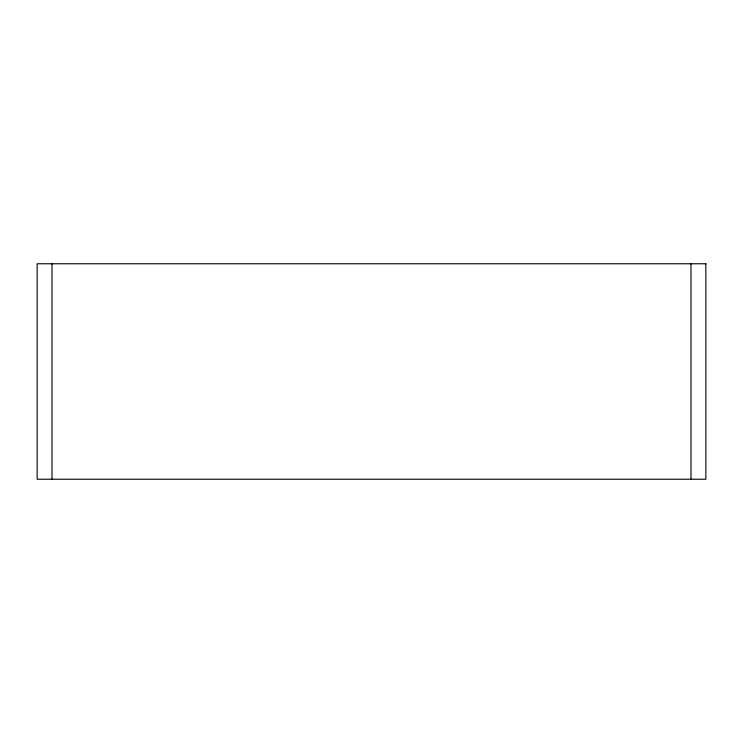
<?xml version="1.0" encoding="UTF-8"?>
<svg xmlns="http://www.w3.org/2000/svg" width="743" height="743" viewBox="0 0 743 743"><rect width="100%" height="100%" fill="white"/><g stroke="black" fill="none" stroke-linecap="round" stroke-linejoin="round"><path stroke-width="1.11" d="M690.99 263.765L690.99 479.235M52.01 263.765L52.01 479.235M705.85 263.765L37.15 263.765L37.15 479.235L705.85 479.235L705.85 263.765"/></g></svg>
